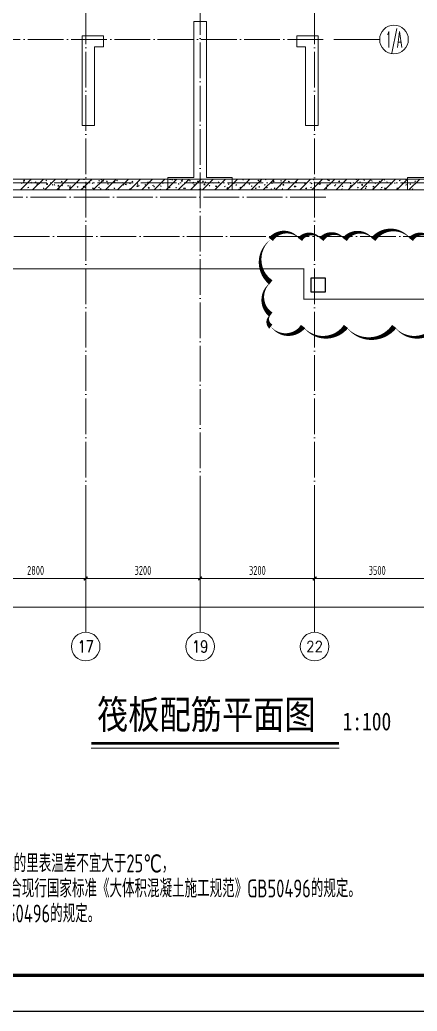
# Model space of a CAD drawing. Extents: x 5874492 to 7194610, y -939842 to -279257.
# Drawn here: x 6116301 to 6127412, y -594709 to -567029 of the extents above; entities that cross this region are included whole.
import ezdxf
from ezdxf.enums import TextEntityAlignment as Align

# ---------------------------------------------------------------- set-up
doc = ezdxf.new("R2010")
doc.units = 0
doc.header["$LTSCALE"] = 1000
doc.linetypes.add('DOTE', pattern=[2.42, 2, -0.2, 0.02, -0.2])
for name, color, linetype, lineweight in [('A-标注-内部轴号', 105, 'Continuous', 15), ('A-标注-轴号', 3, 'Continuous', 15), ('A-标注-轴号文字', 7, 'Continuous', 15), ('A-轴线-塔楼', 1, 'DOTE', 9), ('A-轴线-隔墙', 41, 'DOTE', 9), ('S-基础-BASE-CON', 2, 'Continuous', 20), ('S-基础-DQ', 6, 'Continuous', 20), ('S-基础-HATCH', 251, 'Continuous', 20), ('S-墙柱-WALL', 6, 'Continuous', 20), ('S-轴网-轴号', 3, 'Continuous', 20), ('S-轴网-轴线', 1, 'DOTE', 9), ('S-通用-TEXT', 7, 'Continuous', 20)]:
    doc.layers.add(name, color=color, linetype=linetype, lineweight=lineweight)
doc.layers.add('PUB_TEXT', color=7, linetype='Continuous')
doc.layers.add('Y-云图图框', color=7, linetype='Continuous')
doc.layers.add('S-活动层-非打印1', color=170, linetype='Continuous', plot=False)
doc.styles.add('_TCH_AXIS', font='COMPLEX.shx', dxfattribs={"bigfont": 'hztxt.shx'})
doc.styles.add('_YT_Name', font='', dxfattribs={"width": 0.8})
doc.styles.add('_YT_Sign_Text', font='ros.shx', dxfattribs={"width": 0.8, "bigfont": 'hztxt.shx'})
doc.styles.add('COMPLEX', font='COMPLEX')
doc.styles.get("Standard").update_dxf_attribs({"font": 'gbenor.shx', "bigfont": 'gbcbig.shx'})
doc.styles.add('TSSD_Rein', font='tssdeng.shx', dxfattribs={"width": 0.7, "bigfont": 'hztxt.shx'})
doc.styles.add('TSSD_REIN_T3', font='tssdeng.shx', dxfattribs={"width": 0.7, "bigfont": 'hztxt.shx'})
doc.styles.add('黑体', font='', dxfattribs={"width": 0.8})
doc.styles.get('_YT_Name').set_extended_font_data('SimHei')
doc.styles.get('黑体').set_extended_font_data('SimHei')
doc.dimstyles.new('_TCH_ARCH&&100', dxfattribs={"dimtxt": 250, "dimasz": 100, "dimexe": 100, "dimexo": 100, "dimgap": 100, "dimtad": 1, "dimdec": 0, "dimzin": 0, "dimdsep": 46, "dimtxsty": 'TSSD_REIN_T3', "dimblk": 'ARCHTICK', "dimcen": 0.09, "dimclrt": 7, "dimazin": 2, "dimtfac": 1, "dimtdec": 0, "dimtix": 1, "dimtmove": 2, "dimatfit": 3, "dimfxl": 0, "dimtolj": 1, "dimtzin": 0, "dimarcsym": 0})

# ---------------------------------------------------------------- blocks, each defined once
blk = doc.blocks.new('A$C7008057F')
at = {"layer": 'S-基础-BASE-CON', "const_width": 30}
blk.add_lwpolyline([(13600, -17400), (22300, -17400), (22300, -18250), (30000, -18250)], dxfattribs=at)
blk = doc.blocks.new('ECMCTK_A1+0.25_横_单行图名--0')
at = {"color": 4}
blk.add_lwpolyline([(0, 0), (1051, 0), (1051, 594), (0, 594)], close=True, dxfattribs=at)
at = {"const_width": 1}
blk.add_lwpolyline([(25, 10), (1041, 10), (1041, 584), (25, 584)], close=True, dxfattribs=at)
at = {"color": 80, "flags": 3}
for tag, height, p in [('YTHQINS', 3, (34.31, 585.5)), ('ECMCKEY', 3, (292.07, 288.23)), ('YTTQINS', 5.62, (1058.03, 12.81)), ('YTFRAME', 3, (804.81, 4.27)), ('YTBARCODE_T1', 3, (883.66, 5.7))]:
    blk.add_attdef(tag, text='', height=height, dxfattribs=at).set_placement(p, align=Align.MIDDLE_CENTER)
for tag, height, style, width, p in [('证书编号', 4, '_YT_Sign_Text', 0.8, (918.87, 43.81)), ('审查批准号', 4, '_YT_Sign_Text', 0.8, (971.06, 43.81)), ('工程号', 4, '_YT_Sign_Text', 0.5, (1014.08, 44.12)), ('设计单位', 6, '_YT_Name', 0.8, (833.75, 38.6)), ('建设单位', 4, '_YT_Sign_Text', 0.8, (944.96, 36.11)), ('阶段', 4, '_YT_Sign_Text', 0.8, (1014.08, 35.81)), ('项目号', 4, '_YT_Sign_Text', 0.5, (1032.08, 33.72)), ('项目名称', 4, '_YT_Sign_Text', 0.8, (944.96, 28.11)), ('专业', 4, '_YT_Sign_Text', 0.8, (1014.08, 27.31)), ('图纸编号', 4, '_YT_Sign_Text', 0.5, (1013.93, 19.36)), ('图纸名称', 4.5, '_YT_Name', 0.8, (945.39, 15.06)), ('版本号', 4, '_YT_Sign_Text', 0.8, (1032.08, 13)), ('出图比例', 4.2, '_YT_Sign_Text', 0.8, (891.82, 11.78)), ('日期', 4, '_YT_Sign_Text', 0.5, (1013.88, 12.13))]:
    blk.add_attdef(tag, text='', height=height, dxfattribs=dict(style=style, width=width)).set_placement(p, align=Align.CENTER)
at = {"style": '_YT_Sign_Text', "width": 0.8, "flags": 3}
for tag, p, height in [('{审定人}', (815.87, 26.45), 6.24), ('{校对人}', (868.35, 26.53), 6.24), ('[审定人]', (800.95, 27.81), 4.1), ('[校对人]', (852.23, 27.82), 4.1), ('{审核人}', (816.98, 18.44), 6.24), ('{设计人}', (868.48, 18.54), 6.24), ('[审核人]', (801.01, 19.76), 4.1), ('[设计人]', (852.47, 20.21), 4.1), ('{项目负责人}', (818.28, 10.72), 6.24), ('{专业负责人}', (868.58, 10.36), 6.24), ('[项目负责人]', (800.78, 12.01), 4.1), ('[专业负责人]', (852.74, 11.77), 4.1)]:
    blk.add_attdef(tag, p, '', height=height, dxfattribs=at)
at = {"color": 80, "flags": 3}
for tag, p in [('YTQRCODE', (761.04, 11.91)), ('YTBZSIT', (25, 10)), ('EXT_TK_LEFT', (25, 10))]:
    blk.add_attdef(tag, p, '', height=3, dxfattribs=at)
blk = doc.blocks.new('A$C443D77DC')
at = {"ltscale": 0.5}
for points in [[(9400, -2650), (9800, -2650), (9800, -3050), (9400, -3050)], [(13400, -2650), (13800, -2650), (13800, -3050), (13400, -3050)], [(33400, -2650), (33800, -2650), (33800, -3050), (33400, -3050)], [(37400, -2650), (37800, -2650), (37800, -3050), (37400, -3050)]]:
    blk.add_lwpolyline(points, close=True, dxfattribs=at)
blk = doc.blocks.new('sfdgjhgfhgkjhk')
at = {"layer": 'S-基础-DQ'}
for points in [[(6945492, 358792), (6945492, 356336), (6963809, 356336), (6963809, 354236), (6966809, 354236), (6966809, 354586), (6971909, 354586), (6971909, 347036), (6977909, 347036), (6977909, 339686), (6931592, 339686), (6931592, 336294)], [(6931892, 336294), (6931892, 339386), (6978209, 339386), (6978209, 347336), (6972209, 347336), (6972209, 354886), (6966509, 354886), (6966509, 354536), (6964109, 354536), (6964109, 356636), (6945792, 356636), (6945792, 358792)]]:
    blk.add_lwpolyline(points, dxfattribs=at)
at = {"layer": 'S-基础-HATCH'}
for p, q in [((6956187, 339386), (6956487, 339686)), ((6956274, 339641), (6956297, 339665)), ((6956274, 339641), (6956301, 339637)), ((6956301, 339634), (6956298, 339662)), ((6956463, 339674), (6956484, 339682)), ((6956463, 339674), (6956478, 339663)), ((6956479, 339660), (6956485, 339678)), ((6956526, 339386), (6956826, 339686)), ((6956866, 339386), (6957166, 339686)), ((6956894, 339649), (6956915, 339658)), ((6956894, 339649), (6956909, 339639)), ((6956910, 339636), (6956916, 339654)), ((6957205, 339386), (6957505, 339686)), ((6957544, 339386), (6957844, 339686)), ((6957884, 339386), (6958184, 339686)), ((6957945, 339675), (6957954, 339686)), ((6957945, 339675), (6957963, 339674)), ((6957963, 339670), (6957961, 339686)), ((6958024, 339685), (6958025, 339686)), ((6958155, 339685), (6958157, 339686)), ((6958155, 339685), (6958182, 339680)), ((6958160, 339656), (6958175, 339674)), ((6958160, 339656), (6958178, 339655)), ((6958179, 339651), (6958175, 339670)), ((6958183, 339678), (6958182, 339686)), ((6958223, 339386), (6958523, 339686)), ((6958375, 339638), (6958390, 339655)), ((6958375, 339638), (6958393, 339636)), ((6958394, 339633), (6958390, 339651)), ((6958440, 339674), (6958461, 339682)), ((6958440, 339674), (6958455, 339664)), ((6958455, 339661), (6958461, 339679)), ((6958476, 339635), (6958499, 339659)), ((6958503, 339628), (6958500, 339656)), ((6958563, 339386), (6958863, 339686)), ((6958590, 339619), (6958605, 339636)), ((6958871, 339650), (6958892, 339658)), ((6958871, 339650), (6958886, 339640)), ((6958886, 339637), (6958893, 339655)), ((6958902, 339386), (6959202, 339686)), ((6959242, 339386), (6959542, 339686)), ((6959581, 339386), (6959881, 339686)), ((6959920, 339386), (6960220, 339686)), ((6960001, 339685), (6960001, 339686)), ((6960260, 339386), (6960560, 339686)), ((6960357, 339679), (6960364, 339686)), ((6960357, 339679), (6960383, 339675)), ((6960384, 339672), (6960382, 339686)), ((6960416, 339675), (6960437, 339683)), ((6960416, 339675), (6960431, 339665)), ((6960432, 339661), (6960438, 339680)), ((6960485, 339675), (6960495, 339686)), ((6960485, 339675), (6960503, 339673)), ((6960504, 339670), (6960501, 339686)), ((6960599, 339386), (6960899, 339686)), ((6960677, 339629), (6960700, 339654)), ((6960701, 339656), (6960715, 339673)), ((6960701, 339656), (6960719, 339655)), ((6960704, 339622), (6960701, 339651)), ((6960719, 339651), (6960716, 339670)), ((6960847, 339651), (6960868, 339659)), ((6960847, 339651), (6960862, 339641)), ((6960863, 339637), (6960869, 339656)), ((6960916, 339637), (6960930, 339655)), ((6960916, 339637), (6960934, 339636)), ((6960934, 339632), (6960931, 339651)), ((6960939, 339386), (6961239, 339686)), ((6961278, 339386), (6961578, 339686)), ((6961617, 339386), (6961917, 339686)), ((6961957, 339386), (6962257, 339686)), ((6961977, 339686), (6961977, 339686)), ((6962296, 339386), (6962596, 339686)), ((6962393, 339675), (6962414, 339684)), ((6962393, 339675), (6962408, 339665)), ((6962409, 339662), (6962415, 339680)), ((6962558, 339673), (6962571, 339686)), ((6962558, 339673), (6962585, 339669)), ((6962586, 339666), (6962583, 339686)), ((6962636, 339386), (6962936, 339686)), ((6962824, 339651), (6962845, 339660)), ((6962824, 339651), (6962839, 339641)), ((6962840, 339638), (6962846, 339656)), ((6962878, 339624), (6962902, 339648)), ((6962906, 339617), (6962902, 339645)), ((6962975, 339386), (6963275, 339686)), ((6963026, 339675), (6963036, 339686)), ((6963026, 339675), (6963044, 339673)), ((6963045, 339670), (6963042, 339686)), ((6963241, 339656), (6963256, 339673)), ((6963241, 339656), (6963259, 339654)), ((6963260, 339651), (6963256, 339670)), ((6963314, 339386), (6963614, 339686)), ((6963456, 339637), (6963471, 339654)), ((6963456, 339637), (6963474, 339635)), ((6963475, 339632), (6963471, 339651)), ((6963654, 339386), (6963954, 339686)), ((6963993, 339386), (6964293, 339686)), ((6964333, 339386), (6964633, 339686)), ((6964370, 339676), (6964391, 339684)), ((6964370, 339676), (6964385, 339666)), ((6964385, 339663), (6964391, 339681)), ((6964672, 339386), (6964972, 339686)), ((6964760, 339668), (6964778, 339686)), ((6964760, 339668), (6964786, 339663)), ((6964787, 339661), (6964784, 339686)), ((6964801, 339652), (6964822, 339660)), ((6964801, 339652), (6964816, 339642)), ((6964816, 339639), (6964822, 339657)), ((6965012, 339386), (6965312, 339686)), ((6965080, 339618), (6965103, 339642)), ((6965107, 339611), (6965104, 339639)), ((6965232, 339628), (6965253, 339636)), ((6965351, 339386), (6965651, 339686)), ((6965566, 339674), (6965576, 339686)), ((6965566, 339674), (6965584, 339673)), ((6965585, 339670), (6965582, 339686)), ((6965690, 339386), (6965990, 339686)), ((6965782, 339656), (6965796, 339673)), ((6965782, 339656), (6965800, 339654)), ((6965800, 339651), (6965797, 339669)), ((6965997, 339637), (6966011, 339654)), ((6965997, 339637), (6966015, 339635)), ((6966015, 339632), (6966012, 339651)), ((6966030, 339386), (6966330, 339686)), ((6966346, 339677), (6966367, 339685)), ((6966346, 339677), (6966361, 339667)), ((6966362, 339663), (6966368, 339682)), ((6966369, 339386), (6966669, 339686)), ((6966709, 339386), (6967009, 339686)), ((6966777, 339653), (6966798, 339661)), ((6966777, 339653), (6966792, 339643)), ((6966793, 339639), (6966799, 339657)), ((6966961, 339662), (6966984, 339686)), ((6966961, 339662), (6966988, 339658)), ((6966988, 339655), (6966985, 339683)), ((6967048, 339386), (6967348, 339686)), ((6967208, 339629), (6967229, 339637)), ((6956211, 339577), (6956232, 339585)), ((6956211, 339577), (6956226, 339567)), ((6956227, 339563), (6956233, 339582)), ((6956265, 339600), (6956280, 339617)), ((6956265, 339600), (6956283, 339599)), ((6956284, 339595), (6956280, 339614)), ((6956316, 339386), (6956321, 339392)), ((6956322, 339386), (6956322, 339388)), ((6956390, 339456), (6956411, 339464)), ((6956390, 339456), (6956405, 339446)), ((6956406, 339443), (6956412, 339461)), ((6956480, 339581), (6956495, 339599)), ((6956480, 339581), (6956498, 339580)), ((6956499, 339576), (6956495, 339595)), ((6956594, 339591), (6956618, 339615)), ((6956594, 339591), (6956621, 339587)), ((6956622, 339584), (6956618, 339613)), ((6956642, 339553), (6956663, 339561)), ((6956642, 339553), (6956657, 339543)), ((6956658, 339539), (6956664, 339557)), ((6956695, 339562), (6956710, 339580)), ((6956695, 339562), (6956713, 339561)), ((6956714, 339558), (6956711, 339576)), ((6956821, 339432), (6956842, 339440)), ((6956821, 339432), (6956836, 339422)), ((6956837, 339419), (6956843, 339437)), ((6956911, 339544), (6956925, 339561)), ((6956911, 339544), (6956929, 339542)), ((6956914, 339541), (6956938, 339566)), ((6956914, 339541), (6956941, 339537)), ((6956929, 339539), (6956926, 339558)), ((6956942, 339534), (6956938, 339563)), ((6957073, 339529), (6957094, 339537)), ((6957073, 339529), (6957088, 339519)), ((6957089, 339515), (6957095, 339533)), ((6957126, 339525), (6957140, 339542)), ((6957126, 339525), (6957144, 339523)), ((6957144, 339520), (6957141, 339539)), ((6957235, 339492), (6957258, 339516)), ((6957235, 339492), (6957261, 339488)), ((6957252, 339408), (6957273, 339416)), ((6957252, 339408), (6957267, 339398)), ((6957262, 339485), (6957259, 339513)), ((6957268, 339395), (6957274, 339413)), ((6957325, 339625), (6957346, 339634)), ((6957325, 339625), (6957340, 339615)), ((6957341, 339612), (6957347, 339630)), ((6957341, 339506), (6957355, 339523)), ((6957341, 339506), (6957359, 339504)), ((6957360, 339501), (6957356, 339520)), ((6957504, 339505), (6957525, 339513)), ((6957504, 339505), (6957519, 339495)), ((6957520, 339491), (6957526, 339509)), ((6957555, 339442), (6957578, 339466)), ((6957555, 339442), (6957581, 339438)), ((6957556, 339487), (6957571, 339504)), ((6957556, 339487), (6957574, 339486)), ((6957575, 339482), (6957571, 339501)), ((6957582, 339435), (6957579, 339464)), ((6957689, 339386), (6957705, 339392)), ((6957704, 339386), (6957705, 339389)), ((6957757, 339601), (6957778, 339610)), ((6957757, 339601), (6957771, 339591)), ((6957771, 339468), (6957786, 339486)), ((6957771, 339468), (6957789, 339467)), ((6957772, 339588), (6957778, 339606)), ((6957790, 339463), (6957786, 339482)), ((6957875, 339392), (6957898, 339417)), ((6957875, 339392), (6957902, 339388)), ((6957902, 339386), (6957899, 339414)), ((6957936, 339481), (6957957, 339489)), ((6957936, 339481), (6957951, 339471)), ((6957951, 339467), (6957957, 339485)), ((6957987, 339450), (6958001, 339467)), ((6957987, 339450), (6958004, 339448)), ((6958005, 339445), (6958002, 339463)), ((6958188, 339577), (6958209, 339585)), ((6958188, 339577), (6958203, 339567)), ((6958202, 339431), (6958216, 339448)), ((6958202, 339431), (6958220, 339429)), ((6958203, 339564), (6958209, 339582)), ((6958220, 339426), (6958217, 339445)), ((6958367, 339457), (6958388, 339465)), ((6958367, 339457), (6958382, 339447)), ((6958382, 339443), (6958388, 339461)), ((6958417, 339412), (6958431, 339429)), ((6958417, 339412), (6958435, 339410)), ((6958435, 339407), (6958432, 339426)), ((6958476, 339635), (6958502, 339631)), ((6958590, 339619), (6958608, 339617)), ((6958609, 339614), (6958606, 339633)), ((6958619, 339553), (6958640, 339561)), ((6958619, 339553), (6958634, 339543)), ((6958632, 339393), (6958647, 339410)), ((6958632, 339393), (6958650, 339391)), ((6958634, 339540), (6958640, 339558)), ((6958651, 339388), (6958647, 339407)), ((6958796, 339585), (6958819, 339610)), ((6958796, 339585), (6958822, 339581)), ((6958798, 339433), (6958819, 339441)), ((6958798, 339433), (6958813, 339423)), ((6958806, 339600), (6958820, 339617)), ((6958806, 339600), (6958824, 339598)), ((6958813, 339419), (6958820, 339437)), ((6958823, 339578), (6958820, 339607)), ((6958824, 339595), (6958821, 339614)), ((6958857, 339386), (6958862, 339391)), ((6958863, 339386), (6958862, 339388)), ((6959021, 339581), (6959035, 339598)), ((6959021, 339581), (6959039, 339579)), ((6959039, 339576), (6959036, 339595)), ((6959050, 339529), (6959071, 339537)), ((6959050, 339529), (6959065, 339519)), ((6959066, 339516), (6959072, 339534)), ((6959116, 339536), (6959139, 339560)), ((6959116, 339536), (6959143, 339532)), ((6959143, 339529), (6959140, 339557)), ((6959229, 339409), (6959250, 339417)), ((6959229, 339409), (6959244, 339399)), ((6959236, 339562), (6959250, 339579)), ((6959236, 339562), (6959254, 339561)), ((6959245, 339395), (6959251, 339413)), ((6959255, 339557), (6959251, 339576)), ((6959302, 339626), (6959323, 339634)), ((6959302, 339626), (6959317, 339616)), ((6959318, 339613), (6959324, 339631)), ((6959436, 339486), (6959459, 339510)), ((6959436, 339486), (6959463, 339482)), ((6959451, 339543), (6959466, 339561)), ((6959451, 339543), (6959469, 339542)), ((6959463, 339479), (6959460, 339507)), ((6959470, 339538), (6959466, 339557)), ((6959481, 339505), (6959502, 339513)), ((6959481, 339505), (6959496, 339495)), ((6959497, 339492), (6959503, 339510)), ((6959664, 339386), (6959681, 339393)), ((6959666, 339525), (6959681, 339542)), ((6959666, 339525), (6959684, 339523)), ((6959685, 339520), (6959681, 339538)), ((6959681, 339386), (6959682, 339389)), ((6959733, 339602), (6959754, 339610)), ((6959733, 339602), (6959748, 339592)), ((6959749, 339589), (6959755, 339607)), ((6959756, 339436), (6959780, 339461)), ((6959756, 339436), (6959783, 339432)), ((6959784, 339429), (6959780, 339458)), ((6959881, 339506), (6959896, 339523)), ((6959881, 339506), (6959899, 339504)), ((6959900, 339501), (6959897, 339520)), ((6959912, 339481), (6959933, 339489)), ((6959912, 339481), (6959927, 339471)), ((6959928, 339468), (6959934, 339486)), ((6960076, 339387), (6960100, 339411)), ((6960076, 339387), (6960080, 339386)), ((6960097, 339487), (6960111, 339504)), ((6960097, 339487), (6960115, 339485)), ((6960103, 339386), (6960100, 339408)), ((6960115, 339482), (6960112, 339501)), ((6960164, 339578), (6960185, 339586)), ((6960164, 339578), (6960179, 339568)), ((6960180, 339565), (6960186, 339583)), ((6960312, 339468), (6960326, 339485)), ((6960312, 339468), (6960330, 339467)), ((6960330, 339463), (6960327, 339482)), ((6960343, 339457), (6960364, 339465)), ((6960343, 339457), (6960358, 339447)), ((6960359, 339444), (6960365, 339462)), ((6960527, 339449), (6960541, 339467)), ((6960527, 339449), (6960545, 339448)), ((6960546, 339444), (6960542, 339463)), ((6960595, 339554), (6960616, 339562)), ((6960595, 339554), (6960610, 339544)), ((6960611, 339541), (6960617, 339559)), ((6960677, 339629), (6960704, 339625)), ((6960742, 339430), (6960757, 339448)), ((6960742, 339430), (6960760, 339429)), ((6960761, 339426), (6960757, 339444)), ((6960774, 339433), (6960795, 339441)), ((6960774, 339433), (6960789, 339423)), ((6960790, 339420), (6960796, 339438)), ((6960957, 339412), (6960972, 339429)), ((6960957, 339412), (6960975, 339410)), ((6960976, 339407), (6960973, 339426)), ((6960997, 339580), (6961021, 339604)), ((6960997, 339580), (6961024, 339575)), ((6961024, 339573), (6961021, 339601)), ((6961027, 339530), (6961048, 339538)), ((6961027, 339530), (6961041, 339520)), ((6961042, 339517), (6961048, 339535)), ((6961131, 339618), (6961145, 339636)), ((6961131, 339618), (6961149, 339617)), ((6961150, 339614), (6961146, 339632)), ((6961173, 339393), (6961187, 339410)), ((6961173, 339393), (6961190, 339391)), ((6961191, 339388), (6961188, 339407)), ((6961206, 339409), (6961227, 339417)), ((6961206, 339409), (6961221, 339399)), ((6961221, 339396), (6961227, 339414)), ((6961279, 339627), (6961300, 339635)), ((6961279, 339627), (6961294, 339617)), ((6961294, 339613), (6961300, 339632)), ((6961317, 339530), (6961341, 339554)), ((6961317, 339530), (6961344, 339526)), ((6961345, 339523), (6961341, 339551)), ((6961346, 339600), (6961361, 339617)), ((6961346, 339600), (6961364, 339598)), ((6961365, 339595), (6961361, 339614)), ((6961398, 339386), (6961402, 339391)), ((6961403, 339386), (6961403, 339388)), ((6961458, 339506), (6961479, 339514)), ((6961458, 339506), (6961473, 339496)), ((6961473, 339493), (6961479, 339511)), ((6961561, 339581), (6961576, 339598)), ((6961561, 339581), (6961579, 339579)), ((6961580, 339576), (6961576, 339595)), ((6961638, 339480), (6961661, 339505)), ((6961638, 339480), (6961664, 339476)), ((6961639, 339386), (6961658, 339393)), ((6961657, 339386), (6961658, 339390)), ((6961665, 339473), (6961662, 339502)), ((6961710, 339603), (6961731, 339611)), ((6961710, 339603), (6961725, 339593)), ((6961725, 339589), (6961731, 339607)), ((6961776, 339562), (6961791, 339579)), ((6961776, 339562), (6961794, 339560)), ((6961795, 339557), (6961792, 339576)), ((6961889, 339482), (6961910, 339490)), ((6961889, 339482), (6961904, 339472)), ((6961904, 339469), (6961911, 339487)), ((6961958, 339431), (6961981, 339455)), ((6961958, 339431), (6961984, 339427)), ((6961985, 339424), (6961982, 339452)), ((6961992, 339543), (6962006, 339560)), ((6961992, 339543), (6962010, 339542)), ((6962010, 339538), (6962007, 339557)), ((6962141, 339579), (6962162, 339587)), ((6962141, 339579), (6962156, 339569)), ((6962156, 339565), (6962163, 339583)), ((6962207, 339524), (6962221, 339542)), ((6962207, 339524), (6962225, 339523)), ((6962225, 339519), (6962222, 339538)), ((6962283, 339386), (6962301, 339405)), ((6962304, 339386), (6962302, 339402)), ((6962320, 339458), (6962341, 339466)), ((6962320, 339458), (6962335, 339448)), ((6962336, 339445), (6962342, 339463)), ((6962422, 339506), (6962436, 339523)), ((6962422, 339506), (6962440, 339504)), ((6962441, 339501), (6962437, 339519)), ((6962572, 339555), (6962593, 339563)), ((6962572, 339555), (6962587, 339545)), ((6962588, 339541), (6962594, 339559)), ((6962637, 339487), (6962652, 339504)), ((6962637, 339487), (6962655, 339485)), ((6962656, 339482), (6962652, 339501)), ((6962751, 339434), (6962772, 339442)), ((6962751, 339434), (6962766, 339424)), ((6962767, 339421), (6962773, 339439)), ((6962852, 339468), (6962867, 339485)), ((6962852, 339468), (6962870, 339466)), ((6962871, 339463), (6962867, 339482)), ((6962878, 339624), (6962905, 339619)), ((6963003, 339531), (6963024, 339539)), ((6963003, 339531), (6963018, 339521)), ((6963019, 339517), (6963025, 339535)), ((6963068, 339449), (6963082, 339466)), ((6963068, 339449), (6963085, 339447)), ((6963086, 339444), (6963083, 339463)), ((6963182, 339410), (6963203, 339418)), ((6963182, 339410), (6963197, 339400)), ((6963198, 339396), (6963204, 339415)), ((6963199, 339574), (6963222, 339598)), ((6963199, 339574), (6963225, 339570)), ((6963226, 339567), (6963223, 339595)), ((6963255, 339627), (6963276, 339635)), ((6963255, 339627), (6963270, 339617)), ((6963271, 339614), (6963277, 339632)), ((6963283, 339430), (6963297, 339447)), ((6963283, 339430), (6963301, 339429)), ((6963301, 339425), (6963298, 339444)), ((6963434, 339507), (6963455, 339515)), ((6963434, 339507), (6963449, 339497)), ((6963450, 339493), (6963456, 339511)), ((6963498, 339411), (6963512, 339429)), ((6963498, 339411), (6963516, 339410)), ((6963516, 339406), (6963513, 339425)), ((6963519, 339524), (6963542, 339549)), ((6963519, 339524), (6963545, 339520)), ((6963546, 339517), (6963543, 339546)), ((6963614, 339386), (6963634, 339394)), ((6963634, 339386), (6963635, 339391)), ((6963671, 339618), (6963686, 339635)), ((6963671, 339618), (6963689, 339617)), ((6963686, 339603), (6963707, 339611)), ((6963686, 339603), (6963701, 339593)), ((6963690, 339613), (6963687, 339632)), ((6963702, 339590), (6963708, 339608)), ((6963713, 339393), (6963728, 339410)), ((6963713, 339393), (6963731, 339391)), ((6963732, 339388), (6963728, 339406)), ((6963839, 339475), (6963862, 339499)), ((6963839, 339475), (6963866, 339470)), ((6963866, 339468), (6963863, 339496)), ((6963865, 339483), (6963886, 339491)), ((6963865, 339483), (6963880, 339473)), ((6963881, 339469), (6963887, 339487)), ((6963887, 339599), (6963901, 339617)), ((6963887, 339599), (6963905, 339598)), ((6963905, 339594), (6963902, 339613)), ((6963939, 339386), (6963943, 339391)), ((6963944, 339386), (6963943, 339388)), ((6964102, 339581), (6964116, 339598)), ((6964102, 339581), (6964120, 339579)), ((6964120, 339576), (6964117, 339594)), ((6964118, 339579), (6964139, 339587)), ((6964118, 339579), (6964132, 339569)), ((6964133, 339566), (6964139, 339584)), ((6964159, 339425), (6964182, 339449)), ((6964159, 339425), (6964186, 339421)), ((6964186, 339418), (6964183, 339446)), ((6964297, 339459), (6964318, 339467)), ((6964297, 339459), (6964312, 339449)), ((6964312, 339445), (6964318, 339463)), ((6964317, 339562), (6964331, 339579)), ((6964317, 339562), (6964335, 339560)), ((6964336, 339557), (6964332, 339576)), ((6964490, 339386), (6964503, 339400)), ((6964505, 339386), (6964503, 339397)), ((6964532, 339543), (6964547, 339560)), ((6964532, 339543), (6964550, 339541)), ((6964551, 339538), (6964547, 339557)), ((6964549, 339555), (6964570, 339563)), ((6964549, 339555), (6964564, 339545)), ((6964564, 339542), (6964570, 339560)), ((6964728, 339435), (6964749, 339443)), ((6964728, 339435), (6964743, 339425)), ((6964743, 339421), (6964749, 339439)), ((6964747, 339524), (6964762, 339541)), ((6964747, 339524), (6964765, 339523)), ((6964766, 339519), (6964762, 339538)), ((6964963, 339505), (6964977, 339522)), ((6964963, 339505), (6964980, 339504)), ((6964981, 339500), (6964978, 339519)), ((6964980, 339531), (6965001, 339539)), ((6964980, 339531), (6964995, 339521)), ((6964995, 339518), (6965001, 339536)), ((6965080, 339618), (6965107, 339614)), ((6965159, 339411), (6965180, 339419)), ((6965159, 339411), (6965174, 339400)), ((6965174, 339397), (6965181, 339415)), ((6965178, 339486), (6965192, 339504)), ((6965178, 339486), (6965196, 339485)), ((6965196, 339482), (6965193, 339500)), ((6965232, 339628), (6965247, 339618)), ((6965247, 339615), (6965254, 339633)), ((6965393, 339468), (6965407, 339485)), ((6965393, 339468), (6965411, 339466)), ((6965400, 339568), (6965423, 339593)), ((6965400, 339568), (6965427, 339564)), ((6965411, 339463), (6965408, 339481)), ((6965411, 339507), (6965432, 339515)), ((6965411, 339507), (6965426, 339497)), ((6965427, 339561), (6965424, 339590)), ((6965427, 339494), (6965433, 339512)), ((6965590, 339387), (6965611, 339395)), ((6965590, 339387), (6965591, 339386)), ((6965608, 339449), (6965623, 339466)), ((6965608, 339449), (6965626, 339447)), ((6965610, 339386), (6965612, 339391)), ((6965627, 339444), (6965623, 339463)), ((6965663, 339604), (6965684, 339612)), ((6965663, 339604), (6965678, 339594)), ((6965679, 339591), (6965685, 339609)), ((6965720, 339519), (6965744, 339543)), ((6965720, 339519), (6965747, 339514)), ((6965748, 339512), (6965744, 339540)), ((6965823, 339430), (6965838, 339447)), ((6965823, 339430), (6965841, 339428)), ((6965842, 339425), (6965838, 339444)), ((6965842, 339483), (6965863, 339491)), ((6965842, 339483), (6965857, 339473)), ((6965858, 339470), (6965864, 339488)), ((6966038, 339411), (6966053, 339428)), ((6966038, 339411), (6966056, 339410)), ((6966040, 339469), (6966064, 339493)), ((6966040, 339469), (6966067, 339465)), ((6966057, 339406), (6966054, 339425)), ((6966068, 339462), (6966064, 339490)), ((6966094, 339580), (6966115, 339588)), ((6966094, 339580), (6966109, 339570)), ((6966110, 339567), (6966116, 339585)), ((6966212, 339618), (6966226, 339635)), ((6966212, 339618), (6966230, 339616)), ((6966231, 339613), (6966227, 339632)), ((6966254, 339392), (6966268, 339410)), ((6966254, 339392), (6966272, 339391)), ((6966272, 339387), (6966269, 339406)), ((6966273, 339459), (6966294, 339467)), ((6966273, 339459), (6966288, 339449)), ((6966289, 339446), (6966295, 339464)), ((6966361, 339419), (6966384, 339444)), ((6966361, 339419), (6966387, 339415)), ((6966388, 339412), (6966385, 339441)), ((6966427, 339599), (6966442, 339616)), ((6966427, 339599), (6966445, 339598)), ((6966446, 339594), (6966442, 339613)), ((6966479, 339386), (6966483, 339391)), ((6966484, 339386), (6966484, 339387)), ((6966525, 339556), (6966546, 339564)), ((6966525, 339556), (6966540, 339546)), ((6966541, 339543), (6966547, 339561)), ((6966642, 339580), (6966657, 339598)), ((6966642, 339580), (6966660, 339579)), ((6966661, 339575), (6966657, 339594)), ((6966697, 339386), (6966704, 339394)), ((6966704, 339435), (6966725, 339443)), ((6966704, 339435), (6966719, 339425)), ((6966705, 339386), (6966705, 339391)), ((6966720, 339422), (6966726, 339440)), ((6966857, 339561), (6966872, 339579)), ((6966857, 339561), (6966875, 339560)), ((6966876, 339557), (6966873, 339575)), ((6966956, 339532), (6966977, 339540)), ((6966956, 339532), (6966971, 339522)), ((6966972, 339519), (6966978, 339537)), ((6967073, 339543), (6967087, 339560)), ((6967073, 339543), (6967091, 339541)), ((6967091, 339538), (6967088, 339557)), ((6967135, 339411), (6967157, 339419)), ((6967135, 339411), (6967150, 339401)), ((6967151, 339398), (6967157, 339416)), ((6967208, 339629), (6967223, 339619)), ((6967224, 339615), (6967230, 339633))]:
    blk.add_line(p, q, dxfattribs=at)
blk = doc.blocks.new('_AXISO')
blk.add_circle((0, 0), 0.5)
at = {"layer": 'S-轴网-轴号', "style": 'COMPLEX', "width": 1.041667}
blk.add_attdef('A', text='', height=0.56, dxfattribs=at).set_placement((-0.25, -0.28), (0.25, -0.28), align=Align.FIT)
blk = doc.blocks.new('_ArchTick')
at = {"color": 0, "linetype": 'ByBlock', "const_width": 0.4}
blk.add_lwpolyline([(-0.5, -0.5), (0.5, 0.5)], dxfattribs=at)
blk = doc.blocks.new('*D2416')
at = {"layer": 'A-标注-轴号', "color": 0, "lineweight": -2, "transparency": 16777216}
for p, q in [((0, -8649), (0, -11949)), ((47200, -8649), (47200, -11949)), ((0, -11849), (47200, -11849))]:
    blk.add_line(p, q, dxfattribs=at)
at = {"layer": 'Defpoints', "color": 0, "transparency": 16777216}
for p in [(0, -8549), (47200, -8549), (47200, -11849)]:
    blk.add_point(p, dxfattribs=at)
at = {"layer": 'A-标注-轴号', "color": 0, "lineweight": -2, "transparency": 16777216, "xscale": 100, "yscale": 100, "zscale": 100, "rotation": 180}
blk.add_blockref('_ArchTick', (0, -11849), dxfattribs=at)
at = {"layer": 'A-标注-轴号', "color": 0, "lineweight": -2, "transparency": 16777216, "xscale": 100, "yscale": 100, "zscale": 100}
blk.add_blockref('_ArchTick', (47200, -11849), dxfattribs=at)
at = {"layer": 'A-标注-轴号', "color": 7, "transparency": 16777216, "insert": (23043, -11574), "char_height": 250, "attachment_point": 5, "style": 'TSSD_REIN_T3'}
blk.add_mtext('\\A1;47200', dxfattribs=at)
blk = doc.blocks.new('*D2425')
at = {"layer": 'A-标注-轴号', "color": 0, "lineweight": -2, "transparency": 16777216}
for p, q in [((24300, -8649), (24300, -11149)), ((27100, -8649), (27100, -11149)), ((24300, -11049), (27100, -11049))]:
    blk.add_line(p, q, dxfattribs=at)
at = {"layer": 'Defpoints', "color": 0, "transparency": 16777216}
for p in [(24300, -8549), (27100, -8549), (27100, -11049)]:
    blk.add_point(p, dxfattribs=at)
at = {"layer": 'A-标注-轴号', "color": 0, "lineweight": -2, "transparency": 16777216, "xscale": 100, "yscale": 100, "zscale": 100, "rotation": 180}
blk.add_blockref('_ArchTick', (24300, -11049), dxfattribs=at)
at = {"layer": 'A-标注-轴号', "color": 0, "lineweight": -2, "transparency": 16777216, "xscale": 100, "yscale": 100, "zscale": 100}
blk.add_blockref('_ArchTick', (27100, -11049), dxfattribs=at)
at = {"layer": 'A-标注-轴号', "color": 7, "transparency": 16777216, "insert": (25700, -10824), "char_height": 250, "attachment_point": 5, "style": 'TSSD_REIN_T3'}
blk.add_mtext('\\A1;2800', dxfattribs=at)
blk = doc.blocks.new('*D2426')
at = {"layer": 'A-标注-轴号', "color": 0, "lineweight": -2, "transparency": 16777216}
for p, q in [((27100, -8649), (27100, -11149)), ((30300, -8649), (30300, -11149)), ((27100, -11049), (30300, -11049))]:
    blk.add_line(p, q, dxfattribs=at)
at = {"layer": 'Defpoints', "color": 0, "transparency": 16777216}
for p in [(27100, -8549), (30300, -8549), (30300, -11049)]:
    blk.add_point(p, dxfattribs=at)
at = {"layer": 'A-标注-轴号', "color": 0, "lineweight": -2, "transparency": 16777216, "xscale": 100, "yscale": 100, "zscale": 100, "rotation": 180}
blk.add_blockref('_ArchTick', (27100, -11049), dxfattribs=at)
at = {"layer": 'A-标注-轴号', "color": 0, "lineweight": -2, "transparency": 16777216, "xscale": 100, "yscale": 100, "zscale": 100}
blk.add_blockref('_ArchTick', (30300, -11049), dxfattribs=at)
at = {"layer": 'A-标注-轴号', "color": 7, "transparency": 16777216, "insert": (28700, -10824), "char_height": 250, "attachment_point": 5, "style": 'TSSD_REIN_T3'}
blk.add_mtext('\\A1;3200', dxfattribs=at)
blk = doc.blocks.new('*D2427')
at = {"layer": 'A-标注-轴号', "color": 0, "lineweight": -2, "transparency": 16777216}
for p, q in [((30300, -8649), (30300, -11149)), ((33500, -8649), (33500, -11149)), ((30300, -11049), (33500, -11049))]:
    blk.add_line(p, q, dxfattribs=at)
at = {"layer": 'Defpoints', "color": 0, "transparency": 16777216}
for p in [(30300, -8549), (33500, -8549), (33500, -11049)]:
    blk.add_point(p, dxfattribs=at)
at = {"layer": 'A-标注-轴号', "color": 0, "lineweight": -2, "transparency": 16777216, "xscale": 100, "yscale": 100, "zscale": 100, "rotation": 180}
blk.add_blockref('_ArchTick', (30300, -11049), dxfattribs=at)
at = {"layer": 'A-标注-轴号', "color": 0, "lineweight": -2, "transparency": 16777216, "xscale": 100, "yscale": 100, "zscale": 100}
blk.add_blockref('_ArchTick', (33500, -11049), dxfattribs=at)
at = {"layer": 'A-标注-轴号', "color": 7, "transparency": 16777216, "insert": (31900, -10824), "char_height": 250, "attachment_point": 5, "style": 'TSSD_REIN_T3'}
blk.add_mtext('\\A1;3200', dxfattribs=at)
blk = doc.blocks.new('*D2428')
at = {"layer": 'A-标注-轴号', "color": 0, "lineweight": -2, "transparency": 16777216}
for p, q in [((33500, -8649), (33500, -11149)), ((37000, -8649), (37000, -11149)), ((33500, -11049), (37000, -11049))]:
    blk.add_line(p, q, dxfattribs=at)
at = {"layer": 'Defpoints', "color": 0, "transparency": 16777216}
for p in [(33500, -8549), (37000, -8549), (37000, -11049)]:
    blk.add_point(p, dxfattribs=at)
at = {"layer": 'A-标注-轴号', "color": 0, "lineweight": -2, "transparency": 16777216, "xscale": 100, "yscale": 100, "zscale": 100, "rotation": 180}
blk.add_blockref('_ArchTick', (33500, -11049), dxfattribs=at)
at = {"layer": 'A-标注-轴号', "color": 0, "lineweight": -2, "transparency": 16777216, "xscale": 100, "yscale": 100, "zscale": 100}
blk.add_blockref('_ArchTick', (37000, -11049), dxfattribs=at)
at = {"layer": 'A-标注-轴号', "color": 7, "transparency": 16777216, "insert": (35250, -10824), "char_height": 250, "attachment_point": 5, "style": 'TSSD_REIN_T3'}
blk.add_mtext('\\A1;3500', dxfattribs=at)
blk = doc.blocks.new('A$C3FF375C5')
at = {"layer": 'A-标注-内部轴号'}
blk.add_line((34041.8, 4000), (35320, 4000), dxfattribs=at)
at = {"layer": 'A-标注-轴号'}
for p, q in [((27100, -8548.9), (27100, -12548.9)), ((30300, -8548.9), (30300, -12548.9)), ((33499.9, -8548.9), (33499.9, -12548.9))]:
    blk.add_line(p, q, dxfattribs=at)
at = {"layer": 'A-轴线-塔楼', "linetype": 'DOTE', "ltscale": 0.5}
for p, q in [((30300, 18440.3), (30300, -8548.9)), ((27100, 8500), (27100, -8548.9)), ((33500, 8500), (33500, -9394.4)), ((33741.8, 4000), (12955.9, 4000)), ((59891.4, 0), (-2283.6, 0))]:
    blk.add_line(p, q, dxfattribs=at)
at = {"layer": 'A-轴线-隔墙', "ltscale": 0.5}
for p, q in [((33814.3, -400), (-2283.6, -400)), ((38190.5, -1500), (-2283.6, -1500))]:
    blk.add_line(p, q, dxfattribs=at)
at = {"layer": 'A-标注-内部轴号'}
ref = blk.add_blockref('_AXISO', (35720, 4000), dxfattribs=dict(at, xscale=800, yscale=800, zscale=800))
ref.add_attrib('A', '1/A', dxfattribs={"layer": 'A-标注-轴号文字', "ltscale": 0.2, "height": 452.55, "style": '_TCH_AXIS', "width": 0.381818}).set_placement((35493.7, 3773.7), (35946.2, 3773.7), align=Align.FIT)
at = {"layer": 'A-标注-轴号'}
ref = blk.add_blockref('_AXISO', (27100, -12948.9), dxfattribs=dict(at, xscale=800, yscale=800, zscale=800))
ref.add_attrib('A', '17', dxfattribs={"layer": 'A-标注-轴号文字', "ltscale": 0.2, "height": 328.45, "style": '_TCH_AXIS'}).set_placement((26873.2, -13113.1), (27326.8, -13113.1), align=Align.FIT)
ref = blk.add_blockref('_AXISO', (30300, -12948.9), dxfattribs=dict(at, xscale=800, yscale=800, zscale=800))
ref.add_attrib('A', '19', dxfattribs={"layer": 'A-标注-轴号文字', "ltscale": 0.2, "height": 328.45, "style": '_TCH_AXIS'}).set_placement((30073.2, -13113.1), (30526.8, -13113.1), align=Align.FIT)
ref = blk.add_blockref('_AXISO', (33499.9, -12948.9), dxfattribs=dict(at, xscale=800, yscale=800, zscale=800))
ref.add_attrib('A', '22', dxfattribs={"layer": 'A-标注-轴号文字', "ltscale": 0.2, "height": 294.28, "style": '_TCH_AXIS'}).set_placement((33261.6, -13096), (33738.1, -13096), align=Align.FIT)
dim = blk.add_linear_dim(base=(47199.9, -11848.9), p1=(0, -8548.9), p2=(47199.9, -8548.9), angle=0, dimstyle='_TCH_ARCH&&100', dxfattribs=at)
dim.commit()
dim.dimension.update_dxf_attribs({"geometry": '*D2416', "text_midpoint": (23042.7, -11573.9), "dimtype": 129})
for p1, p2, picture, middle in [((24300, -8548.9), (27100, -8548.9), '*D2425', (25700, -10823.9)), ((27100, -8548.9), (30300, -8548.9), '*D2426', (28700, -10823.9)), ((30300, -8548.9), (33499.9, -8548.9), '*D2427', (31899.9, -10823.9)), ((33499.9, -8548.9), (36999.9, -8548.9), '*D2428', (35249.9, -10823.9))]:
    dim = blk.add_aligned_dim(p1=p1, p2=p2, distance=-2500, dimstyle='_TCH_ARCH&&100', dxfattribs=at)
    dim.commit()
    dim.dimension.update_dxf_attribs({"geometry": picture, "text_midpoint": middle})

msp = doc.modelspace()

# ---------------------------------------------------------------- linework, layer by layer
at = {"layer": 'S-墙柱-WALL'}
for points in [[(6120443, -571778.8), (6120443, -571428.8), (6121168, -571428.8), (6121168, -571278.8), (6121168, -571278.8), (6121168, -567078.8), (6121518, -567078.8), (6121518, -571278.8), (6121518, -571278.8), (6121518, -571428.8), (6122243, -571428.8), (6122243, -571778.8)], [(6118043, -569978.8), (6118043, -567478.8), (6118643, -567478.8), (6118643, -567778.8), (6118393, -567778.8), (6118393, -569978.8)], [(6124293, -569978.8), (6124293, -567778.8), (6124043, -567778.8), (6124043, -567478.8), (6124643, -567478.8), (6124643, -569978.8)], [(6127143, -571778.8), (6127143, -571428.8), (6127793, -571428.8), (6127793, -571278.8), (6127793, -567728.8), (6128143, -567728.8), (6128143, -571278.8), (6128143, -571278.8), (6128143, -571428.8), (6128943, -571428.8), (6128943, -571778.8)]]:
    msp.add_lwpolyline(points, close=True, dxfattribs=at)
at = {"layer": 'S-活动层-非打印1'}
msp.add_lwpolyline([(6123320.4, -573159.9, 0, 150, 0.5), (6123320.4, -574359.9, 0, 150, 0.5), (6123320.4, -575259.9, 0, 150, 0.5), (6123320.4, -575591.5, 0, 150, 0.5), (6124220.4, -575591.5, 0, 150, 0.5), (6125420.4, -575591.5, 0, 150, 0.5), (6126770.4, -575591.5, 0, 150, 0.5), (6127970.4, -575591.5, 0, 150, 0.5), (6128920.4, -575591.5, 0, 150, 0.5), (6129670.4, -575591.5, 0, 150, 0.5), (6129683.8, -575591.5, 0, 150, 0.5), (6129683.8, -574941.5, 0, 150, 0.5), (6129683.8, -574191.5, 0, 150, 0.5), (6129683.8, -573441.5, 0, 150, 0.5), (6129683.8, -573159.9, 0, 150, 0.5), (6129083.8, -573159.9, 0, 150, 0.5), (6128583.8, -573159.9, 0, 150, 0.5), (6127833.8, -573159.9, 0, 150, 0.5), (6127233.8, -573159.9, 0, 150, 0.5), (6126183.8, -573159.9, 0, 150, 0.5), (6125383.8, -573159.9, 0, 150, 0.5), (6124733.8, -573159.9, 0, 150, 0.5), (6124133.8, -573159.9, 0, 150, 0.5)], format="xyseb", close=True, dxfattribs=at)
at = {"layer": 'S-通用-TEXT', "const_width": 70}
msp.add_lwpolyline([(6118296.7, -587228.8), (6125227.8, -587228.8)], dxfattribs=at)
at = {"layer": 'S-通用-TEXT'}
msp.add_lwpolyline([(6118296.7, -587368.8), (6125227.8, -587368.8)], dxfattribs=at)

# ---------------------------------------------------------------- block references
for name, p in [('sfdgjhgfhgkjhk', (-839866.2, -911164.9)), ('A$C7008057F', (6101943, -556578.8))]:
    msp.add_blockref(name, p)
at = {"ltscale": 0.2}
msp.add_blockref('A$C443D77DC', (6091043, -571578.8), dxfattribs=at)
at = {"layer": 'S-轴网-轴线', "ltscale": 0.2}
msp.add_blockref('A$C3FF375C5', (6091043, -571578.8), dxfattribs=at)
at = {"layer": 'Y-云图图框', "xscale": 100, "yscale": 100, "zscale": 100}
msp.add_blockref('ECMCTK_A1+0.25_横_单行图名--0', (6080419, -594708.9), dxfattribs=at)

# ---------------------------------------------------------------- texts
at = {"layer": 'PUB_TEXT', "color": 6, "style": 'TSSD_Rein', "width": 0.7}
for s, p in [('4、大体积混凝土浇筑后，应在12h内采取保湿、控温措施。混凝土浇筑体的里表温差不宜大于25℃，', (6104737.9, -590832.7)), ('混凝土浇筑体表面与大气温差不宜大于20℃。大体积混凝土施工应符合现行国家标准《大体积混凝土施工规范》GB50496的规定。', (6105233.6, -591532.7)), ('大体积混凝土施工应符合现行国家标准《大体积混凝土施工规范》GB50496的规定。', (6105222.2, -592232.7))]:
    msp.add_text(s, height=500, dxfattribs=at).set_placement(p)
at = {"layer": 'S-通用-TEXT', "style": '黑体', "width": 0.8}
for s, height, p in [('筏板配筋平面图', 800, (6118460, -586825.4)), ('1:100', 500, (6125325.7, -586868))]:
    msp.add_text(s, height=height, dxfattribs=at).set_placement(p)

doc.saveas('drawing.dxf')
